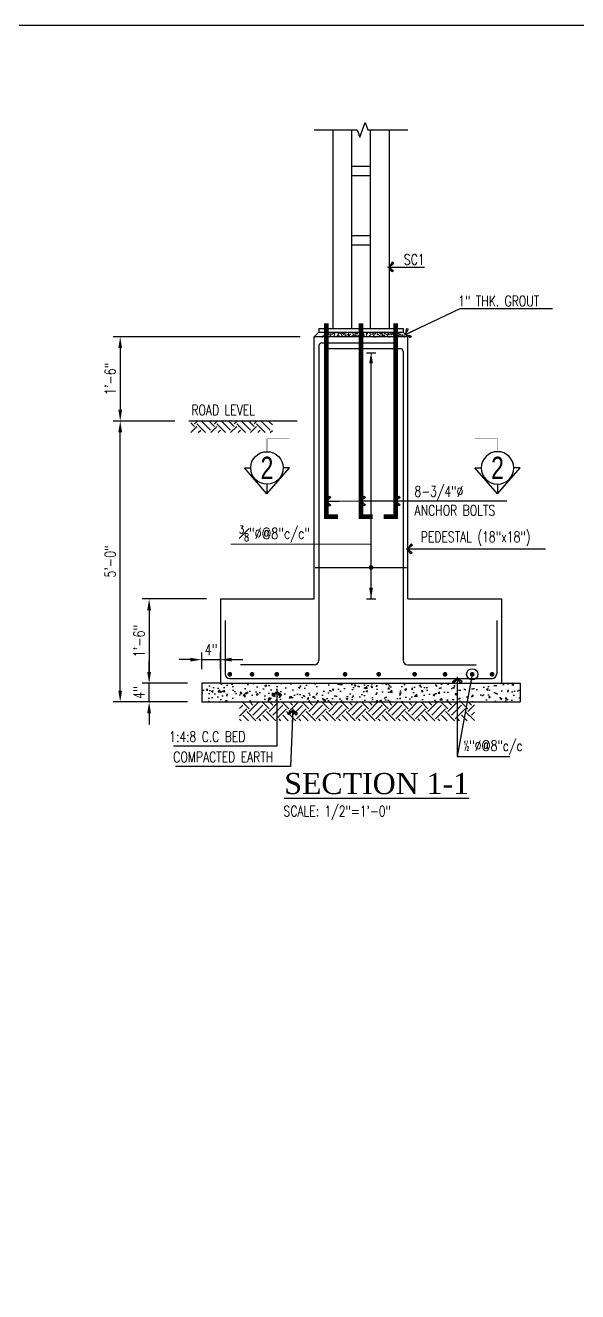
# Model space of a CAD drawing. Header units: inches. Extents: x 1300 to 5626, y -2919 to -1492.
# Drawn here: x 4297.1 to 4415, y -2648.7 to -2378.3 of the extents above; entities that cross this region are included whole.
import ezdxf
from ezdxf.enums import TextEntityAlignment as Align

# ---------------------------------------------------------------- set-up
doc = ezdxf.new("R2010")
doc.units = ezdxf.units.IN
doc.header["$LTSCALE"] = 10
doc.header["$MEASUREMENT"] = 0
for name, color, linetype in [('A-TYP-DIM', 1, 'Continuous'), ('A-TYP-H-TEXT', 2, 'Continuous'), ('A-TYP-M-BOT-STEEL', 6, 'Continuous'), ('A-TYP-SEC-MARK', 5, 'Continuous'), ('A-TYP-ST-DONUT', 6, 'Continuous'), ('A-TYP-ST-Hatch', 254, 'Continuous'), ('dim', 1, 'Continuous'), ('FOOTING', 3, 'Continuous'), ('HATCH', 8, 'Continuous'), ('PRO', 2, 'Continuous'), ('PROJECTION', 1, 'Continuous'), ('SCHEDULE', 15, 'Continuous'), ('SOLAR PANAL NO', 40, 'Continuous')]:
    doc.layers.add(name, color=color, linetype=linetype)
doc.layers.add('main plan$0$$AUDIT_BAD_LAYER2', color=252, linetype='Continuous', lineweight=15)
doc.styles.add('HADINGS', font='times.ttf')
doc.styles.add('rizwan', font='romans.shx', dxfattribs={"width": 0.75})
doc.styles.add('ROMANS', font='tahoma.ttf')
doc.styles.add('SEC-MARK', font='swisscl.ttf')
doc.dimstyles.new('STYLE-64', dxfattribs={"dimscale": 0, "dimtxt": 0.09375, "dimasz": 0.125, "dimexe": 0.0625, "dimexo": 0.0625, "dimgap": 0.03125, "dimtad": 1, "dimlfac": -1, "dimzin": 3, "dimdsep": 46, "dimlunit": 4, "dimtxsty": 'ROMANS', "dimcen": 0.125, "dimdle": 4, "dimclrd": 1, "dimclre": 1, "dimclrt": 2, "dimadec": 0, "dimazin": 0, "dimtfac": 0.5, "dimtix": 1, "dimtmove": 2, "dimatfit": 3, "dimldrblk": 'ARC', "dimfxl": 0, "dimfrac": 1, "dimtolj": 1, "dimtzin": 3, "dimarcsym": 0})

# ---------------------------------------------------------------- blocks, each defined once
blk = doc.blocks.new('*D329')
at = {"layer": 'A-TYP-DIM', "color": 1, "lineweight": -2, "ltscale": 1.5, "transparency": 16777216}
for p, q in [((4328.974209112158, -2462.78224811234), (4315.837949741325, -2462.78224811234)), ((4317.337949741325, -2520.382248112341), (4317.337949741325, -2465.18224811234)), ((4331.745134073803, -2522.782248112341), (4315.837949741325, -2522.782248112341))]:
    blk.add_line(p, q, dxfattribs=at)
at = {"layer": 'A-TYP-DIM', "color": 1, "ltscale": 1.5, "transparency": 16777216}
for points in [[(4316.937949741326, -2465.18224811234), (4317.737949741325, -2465.18224811234), (4317.337949741325, -2462.78224811234)], [(4316.937949741326, -2520.382248112341), (4317.737949741325, -2520.382248112341), (4317.337949741325, -2522.782248112341)]]:
    blk.add_solid(points, dxfattribs=at)
at = {"layer": 'Defpoints', "color": 0, "ltscale": 1.5, "transparency": 16777216}
for p in [(4317.337949741325, -2462.78224811234), (4331.974209112158, -2462.78224811234), (4334.745134073803, -2522.782248112341)]:
    blk.add_point(p, dxfattribs=at)
at = {"layer": 'A-TYP-DIM', "color": 2, "ltscale": 1.5, "transparency": 16777216, "insert": (4315.192860455611, -2492.78224811234), "char_height": 2.34375, "attachment_point": 5, "rotation": 90, "style": 'rizwan'}
blk.add_mtext('\\A1;5\'-0"', dxfattribs=at)
blk = doc.blocks.new('ARC')
at = {"layer": 'dim', "color": 0, "linetype": 'ByBlock', "ltscale": 1.5}
for p, q in [((0.144271140317187, 0), (-1.163447038687991, 0)), ((-0.4159354145804173, -0.3214979113727168), (0, 0))]:
    blk.add_line(p, q, dxfattribs=at)
at = {"layer": 'dim', "color": 0, "ltscale": 1.5}
for p, q in [((-0.4071066967644584, 0.3362428692109347), (-0.2619979075761876, 0.4336988371062774)), ((0, 0), (-0.4071066967644584, 0.3362428692109347)), ((-0.275373367671591, -0.4251675090562231), (0, 0)), ((-0.2619979075761876, 0.4336988371062774), (0, 0)), ((-0.4159354145804173, -0.3214979113727168), (-0.275373367671591, -0.4251675090562231))]:
    blk.add_line(p, q, dxfattribs=at)
blk = doc.blocks.new('*D330')
at = {"layer": 'A-TYP-DIM', "color": 1, "lineweight": -2, "ltscale": 1.5, "transparency": 16777216}
for p, q in [((4335.745134073803, -2500.782248112341), (4322.011581307203, -2500.782248112341)), ((4323.511581307203, -2503.182248112341), (4323.511581307203, -2516.382248112341)), ((4331.745134073818, -2518.782248112341), (4322.011581307203, -2518.782248112341))]:
    blk.add_line(p, q, dxfattribs=at)
at = {"layer": 'A-TYP-DIM', "color": 1, "ltscale": 1.5, "transparency": 16777216}
for points in [[(4323.111581307204, -2503.182248112341), (4323.911581307203, -2503.182248112341), (4323.511581307203, -2500.782248112341)], [(4323.111581307204, -2516.382248112341), (4323.911581307203, -2516.382248112341), (4323.511581307203, -2518.782248112341)]]:
    blk.add_solid(points, dxfattribs=at)
at = {"layer": 'Defpoints', "color": 0, "ltscale": 1.5, "transparency": 16777216}
for p in [(4338.745134073803, -2500.782248112341), (4323.511581307203, -2518.782248112341), (4334.745134073818, -2518.782248112341)]:
    blk.add_point(p, dxfattribs=at)
at = {"layer": 'A-TYP-DIM', "color": 2, "ltscale": 1.5, "transparency": 16777216, "insert": (4321.36649202149, -2509.78224811234), "char_height": 2.34375, "attachment_point": 5, "rotation": 90, "style": 'rizwan'}
blk.add_mtext('\\A1;1\'-6"', dxfattribs=at)
blk = doc.blocks.new('*D331')
at = {"layer": 'A-TYP-DIM', "color": 1, "lineweight": -2, "ltscale": 1.5, "transparency": 16777216}
for p, q in [((4323.511581307203, -2516.382248112341), (4323.511581307203, -2513.982248112341)), ((4331.745134073818, -2518.782248112341), (4322.011581307203, -2518.782248112341)), ((4323.511581307203, -2522.782248112341), (4323.511581307203, -2518.782248112341)), ((4331.745134073811, -2522.782248112341), (4322.011581307203, -2522.782248112341)), ((4323.511581307203, -2525.182248112341), (4323.511581307203, -2527.582248112341))]:
    blk.add_line(p, q, dxfattribs=at)
at = {"layer": 'A-TYP-DIM', "color": 1, "ltscale": 1.5, "transparency": 16777216}
for points in [[(4323.111581307204, -2516.382248112341), (4323.911581307203, -2516.382248112341), (4323.511581307203, -2518.782248112341)], [(4323.111581307204, -2525.182248112341), (4323.911581307203, -2525.182248112341), (4323.511581307203, -2522.782248112341)]]:
    blk.add_solid(points, dxfattribs=at)
at = {"layer": 'Defpoints', "color": 0, "ltscale": 1.5, "transparency": 16777216}
for p in [(4323.511581307203, -2518.782248112341), (4334.745134073818, -2518.782248112341), (4334.745134073811, -2522.782248112341)]:
    blk.add_point(p, dxfattribs=at)
at = {"layer": 'A-TYP-DIM', "color": 2, "ltscale": 1.5, "transparency": 16777216, "insert": (4321.36649202149, -2520.78224811234), "char_height": 2.34375, "attachment_point": 5, "rotation": 90, "style": 'rizwan'}
blk.add_mtext('\\A1;4"', dxfattribs=at)
blk = doc.blocks.new('*D332')
at = {"layer": 'A-TYP-DIM', "color": 1, "lineweight": -2, "ltscale": 1.5, "transparency": 16777216}
for p, q in [((4334.745134073818, -2515.782248112341), (4334.745134073818, -2512.249887209009)), ((4338.745134073803, -2515.78224811234), (4338.745134073803, -2512.249887209009)), ((4332.345134073818, -2513.749887209009), (4329.945134073818, -2513.749887209009)), ((4334.745134073818, -2513.749887209009), (4338.745134073803, -2513.749887209009)), ((4341.145134073803, -2513.749887209009), (4343.545134073804, -2513.749887209009))]:
    blk.add_line(p, q, dxfattribs=at)
at = {"layer": 'A-TYP-DIM', "color": 1, "ltscale": 1.5, "transparency": 16777216}
for points in [[(4332.345134073818, -2513.349887209009), (4332.345134073818, -2514.149887209009), (4334.745134073818, -2513.749887209009)], [(4341.145134073803, -2513.349887209009), (4341.145134073803, -2514.149887209009), (4338.745134073803, -2513.749887209009)]]:
    blk.add_solid(points, dxfattribs=at)
at = {"layer": 'Defpoints', "color": 0, "ltscale": 1.5, "transparency": 16777216}
for p in [(4338.745134073803, -2513.749887209009), (4334.745134073818, -2518.782248112341), (4338.745134073803, -2518.78224811234)]:
    blk.add_point(p, dxfattribs=at)
at = {"layer": 'A-TYP-DIM', "color": 2, "ltscale": 1.5, "transparency": 16777216, "insert": (4336.745134073811, -2511.604797923294), "char_height": 2.34375, "attachment_point": 5, "style": 'rizwan'}
blk.add_mtext('\\A1;4"', dxfattribs=at)
blk = doc.blocks.new('SEC-MARK')
at = {"layer": 'A-TYP-SEC-MARK', "color": 2, "linetype": 'Continuous'}
for p, q in [((-5.684341886080801e-14, 0.488062407545641), (-0.2009765618657298, 0.2589608457687405)), ((-5.684341886080801e-14, 0.488062407545641), (0.2009765618656729, 0.2589608457687405)), ((-5.684341886080801e-14, 0.4036874078119297), (-5.684341886080801e-14, 0.488062407545641)), ((-0.2009765618657298, 0.2589608457687405), (-0.1447265620432177, 0.2589608457687405)), ((0.2009765618656729, 0.2589608457687405), (0.1447265620431608, 0.2589608457687405))]:
    blk.add_line(p, q, dxfattribs=at)
at = {"layer": 'A-TYP-SEC-MARK', "color": 2, "linetype": 'Continuous', "const_width": 0.004999999999999999}
blk.add_lwpolyline([(0, 0.1142342837255228), (0, 0), (-0.200236326519132, 0)], dxfattribs=at)
at = {"layer": 'A-TYP-SEC-MARK', "color": 2, "linetype": 'Continuous'}
blk.add_circle((-5.684341886080801e-14, 0.2589608457687405), 0.1447265620432106, dxfattribs=at)
at = {"layer": 'A-TYP-SEC-MARK', "color": 2, "linetype": 'Continuous', "style": 'SEC-MARK'}
blk.add_attdef('A', text='', height=0.19921875, dxfattribs=at).set_placement((0.001300966574717677, 0.2578738502053), align=Align.MIDDLE_CENTER)
blk = doc.blocks.new('*D371')
at = {"layer": 'A-TYP-DIM', "color": 1, "lineweight": -2, "ltscale": 1.5, "transparency": 16777216}
for p, q in [((4355.745134073805, -2444.78224811234), (4315.837949741333, -2444.78224811234)), ((4317.337949741333, -2447.18224811234), (4317.337949741333, -2460.382248112341)), ((4328.97420911216, -2462.782248112341), (4315.837949741333, -2462.782248112341))]:
    blk.add_line(p, q, dxfattribs=at)
at = {"layer": 'A-TYP-DIM', "color": 1, "ltscale": 1.5, "transparency": 16777216}
for points in [[(4316.937949741333, -2447.18224811234), (4317.737949741332, -2447.18224811234), (4317.337949741333, -2444.78224811234)], [(4316.937949741333, -2460.382248112341), (4317.737949741332, -2460.382248112341), (4317.337949741333, -2462.782248112341)]]:
    blk.add_solid(points, dxfattribs=at)
at = {"layer": 'Defpoints', "color": 0, "ltscale": 1.5, "transparency": 16777216}
for p in [(4358.745134073805, -2444.78224811234), (4317.337949741333, -2462.782248112341), (4331.97420911216, -2462.782248112341)]:
    blk.add_point(p, dxfattribs=at)
at = {"layer": 'A-TYP-DIM', "color": 2, "ltscale": 1.5, "transparency": 16777216, "insert": (4315.192860455616, -2453.782248112341), "char_height": 2.34375, "attachment_point": 5, "rotation": 90, "style": 'rizwan'}
blk.add_mtext('\\A1;1\'-6"', dxfattribs=at)

msp = doc.modelspace()

# ---------------------------------------------------------------- hatches: boundary and pattern name
at = {"layer": 'A-TYP-ST-Hatch'}
h = msp.add_hatch(dxfattribs=at)
h.set_pattern_fill('AR-CONC', color=256, scale=0.5, style=0)
h.set_pattern_definition([(49.99999999999999, (-2959.350070496469, -1859.818891723357), (3.586300913003767, -0.3137606749129755), [0.375, -4.125]), (355, (-2959.350070496469, -1859.818891723357), (-0.693756668065, 3.760960668500059), [0.3, -3.3]), (100.4514, (-2959.051212096471, -1859.845038423357), (2.892546908570108, 3.447197710304768), [0.3187009499999995, -3.505710559999995]), (46.18420000000002, (-2959.350070496469, -1858.818891723357), (5.336205243128222, -0.8275950716450904), [0.5624999999999988, -6.18749999999999]), (96.63559999999998, (-2958.905386771469, -1858.887858258357), (4.673313527743517, 4.870589354502209), [0.4780514399999994, -5.25856499999999]), (351.1842, (-2959.350070496469, -1858.818891723357), (4.673309725668136, 4.870593004626623), [0.45, -4.95]), (21, (-2958.850070496469, -1859.068891723357), (2.984535260592308, -2.013094453326694), [0.375, -4.125]), (326.0000000000001, (-2958.850070496469, -1859.068891723357), (1.216576659607909, 3.625750225234265), [0.3, -3.3]), (71.4514, (-2958.601359331472, -1859.236649753357), (4.20111314290745, 1.612652483549762), [0.31870095, -3.50571056]), (37.50000000000001, (-2959.350070496469, -1859.818891723357), (0.06079927658645334, 1.664469269156557), [0, -3.26, 0, -3.35, 0, -3.3125]), (7.499999999999999, (-2959.350070496469, -1859.818891723357), (1.315347687210743, 1.972058559411801), [0, -1.91, 0, -3.185, 0, -1.2625]), (327.5, (-2960.465070496467, -1859.818891723357), (2.669112180862045, -0.112774358671899), [0, -1.25, 0, -3.9, 0, -5.175]), (317.5, (-2960.965070496467, -1859.818891723357), (2.915930846711931, 0.5005249116615882), [0, -1.625, 0, -2.59, 0, -3.675])])
h.paths.add_polyline_path([(4402.745134073811, -2522.782248112341), (4402.745134073811, -2518.78224811234), (4334.745134073803, -2518.78224811234), (4334.745134073803, -2522.782248112342)])
at = {"layer": 'HATCH'}
h = msp.add_hatch(dxfattribs=at)
h.set_pattern_fill('AR-CONC', color=256, scale=0.15, style=0)
h.set_pattern_definition([(49.99999999999999, (-39141.06781512667, -9057.183527823045), (1.07589027390113, -0.09412820247389266), [0.1125, -1.2375]), (355, (-39141.06781512667, -9057.183527823045), (-0.2081270004195, 1.128288200550018), [0.09, -0.9899999999999999]), (100.4514, (-39140.97815760667, -9057.191371833045), (0.8677640725710324, 1.03415931309143), [0.09561028499999988, -1.051713167999998]), (46.18420000000002, (-39141.06781512667, -9056.883527823045), (1.600861572938467, -0.2482785214935271), [0.1687499999999997, -1.856249999999998]), (96.6356, (-39140.93441000917, -9056.904217783545), (1.401994058323055, 1.461176806350662), [0.143415432, -1.5775695]), (351.1842, (-39141.06781512667, -9056.883527823045), (1.401992917700441, 1.461177901387987), [0.135, -1.485]), (21, (-39140.91781512667, -9056.958527823044), (0.8953605781776924, -0.6039283359980082), [0.1125, -1.2375]), (326.0000000000001, (-39140.91781512667, -9056.958527823044), (0.3649729978823726, 1.087725067570279), [0.09, -0.9899999999999999]), (71.4514, (-39140.84320177717, -9057.008855232045), (1.260333942872235, 0.4837957450649286), [0.095610285, -1.051713168]), (37.50000000000001, (-39141.06781512667, -9057.183527823045), (0.018239782975936, 0.4993407807469672), [0, -0.9779999999999999, 0, -1.005, 0, -0.9937499999999999]), (7.499999999999999, (-39141.06781512667, -9057.183527823045), (0.3946043061632229, 0.5916175678235404), [0, -0.573, 0, -0.9555, 0, -0.37875]), (327.5, (-39141.40231512667, -9057.183527823045), (0.8007336542586136, -0.0338323076015697), [0, -0.375, 0, -1.17, 0, -1.5525]), (317.5, (-39141.55231512667, -9057.183527823045), (0.8747792540135794, 0.1501574734984764), [0, -0.4875, 0, -0.7769999999999999, 0, -1.1025])])
h.paths.add_polyline_path([(4373.971205068679, -2443.78224811234), (4373.971205068679, -2444.782248112339), (4378.360301483363, -2444.782248112339), (4376.745134073782, -2443.78224811234)])
h.paths.add_polyline_path([(4373.971205068671, -2444.782248112338), (4373.971205068671, -2443.782248112341), (4364.519063078899, -2443.782248112339), (4364.519063078899, -2444.256296522043), (4364.519063078907, -2444.782248112338)])
h.paths.add_polyline_path([(4361.734585407429, -2443.78224811234), (4360.119417997833, -2444.782248112339), (4364.519063078907, -2444.782248112338), (4364.519063078907, -2443.782248112341)])
h = msp.add_hatch(dxfattribs=at)
h.set_pattern_fill('EARTH', color=256, scale=12, angle=45, style=0)
h.set_pattern_definition([(45, (-39128.40552783458, -9069.183527823045), (4.440892098500626e-16, 4.242640687119286), [3, -3]), (45, (-39129.20102296342, -9068.38803269421), (4.440892098500626e-16, 4.242640687119286), [3, -3]), (45, (-39129.99651809225, -9067.592537565375), (4.440892098500626e-16, 4.242640687119286), [3, -3]), (135, (-39129.99651809225, -9067.062207479485), (-4.242640687119285, 8.881784197001252e-16), [3, -3]), (135, (-39129.20102296342, -9066.26671235065), (-4.242640687119285, 8.881784197001252e-16), [3, -3]), (135, (-39128.40552783458, -9065.471217221815), (-4.242640687119285, 8.881784197001252e-16), [3, -3])])
h.paths.add_polyline_path([(4349.840099721753, -2462.78224811234), (4332.436832282022, -2462.78224811234), (4332.436832282022, -2465.228998571502), (4349.840099721753, -2465.228998571502)])
h = msp.add_hatch(dxfattribs=at)
h.set_pattern_fill('EARTH', color=256, scale=12, angle=45, style=0)
h.set_pattern_definition([(45, (-2959.350070496469, -1851.818891723357), (4.440892098500626e-16, 4.242640687119286), [3, -3]), (45, (-2960.145565625303, -1851.023396594522), (4.440892098500626e-16, 4.242640687119286), [3, -3]), (45, (-2960.941060754137, -1850.227901465687), (4.440892098500626e-16, 4.242640687119286), [3, -3]), (135, (-2960.941060754137, -1849.697571379797), (-4.242640687119285, 8.881784197001252e-16), [3, -3]), (135, (-2960.145565625303, -1848.902076250962), (-4.242640687119285, 8.881784197001252e-16), [3, -3]), (135, (-2959.350070496469, -1848.106581122127), (-4.242640687119285, 8.881784197001252e-16), [3, -3])])
h.paths.add_polyline_path([(4392.975279219913, -2526.782248112341), (4392.975279219913, -2522.782248112341), (4342.837521102715, -2522.782248112341), (4342.837521102715, -2526.782248112341)])

# ---------------------------------------------------------------- linework, layer by layer
at = {"layer": 'A-TYP-DIM', "ltscale": 1.5}
msp.add_line((4370.91319341681, -2500.782248112342), (4370.91319341681, -2449.585087429581), dxfattribs=at)
at = {"layer": 'A-TYP-DIM', "color": 1}
for points in [[(4370.513193416779, -2450.449050434669), (4371.313193416782, -2450.449050434669), (4370.913193416781, -2448.185087429582)], [(4370.513193416808, -2498.382248112341), (4371.313193416811, -2498.382248112341), (4370.91319341681, -2500.782248112341)]]:
    msp.add_solid(points, dxfattribs=at)
at = {"layer": 'A-TYP-M-BOT-STEEL'}
for p, q in [((4359.745134073803, -2446.657248112345), (4359.745134073803, -2513.877670241509)), ((4360.370134073993, -2446.106201337569), (4376.113083685667, -2446.106201337567)), ((4361.415727414023, -2447.282248112343), (4377.120134073803, -2447.282248112343)), ((4369.913193416795, -2448.185087429582), (4371.913193416795, -2448.185087429582)), ((4377.745134073803, -2447.907248112342), (4377.745134073803, -2513.877670241508)), ((4358.995134073803, -2494.053801299232), (4378.495134073803, -2494.053801299232)), ((4369.913193416795, -2500.782248112428), (4371.913193416795, -2500.782248112428)), ((4339.745134073803, -2505.392971749626), (4339.745134073803, -2516.782248112341)), ((4397.745134073818, -2505.392971749625), (4397.745134073818, -2516.78224811234)), ((4358.745134073803, -2514.877670241509), (4342.999969408665, -2514.877670241509)), ((4378.745134073803, -2514.877670241508), (4393.354707218655, -2514.877670241509)), ((4340.745134073803, -2517.782248112341), (4396.745134073818, -2517.782248112342))]:
    msp.add_line(p, q, dxfattribs=at)
for centre, radius, start, end in [((4360.374010958621, -2446.740560965479), 0.6343714745768213, 90.35015843132169, 172.4534681142382), ((4377.120134073803, -2447.907248112342), 0.625, 0, 90), ((4358.745134073803, -2513.877670241509), 1, 270, 0), ((4378.745134073803, -2513.877670241508), 1, 180, 270), ((4340.745134073803, -2516.782248112341), 1, 180, 270), ((4396.745134073818, -2516.78224811234), 1, 270, 0)]:
    msp.add_arc(centre, radius, start, end, dxfattribs=at)
at = {"layer": 'A-TYP-ST-DONUT', "const_width": 0.5}
for points in [[(4371.16319341681, -2494.053801299232, -1), (4370.66319341681, -2494.053801299232, -1)], [(4340.495134073796, -2516.874546771964, 1), (4340.995134073796, -2516.874546771964, 1)], [(4345.250546047623, -2516.874546771963, 1), (4345.750546047623, -2516.874546771963, 1)], [(4350.516871075909, -2516.874546771963, 1), (4351.016871075909, -2516.874546771963, 1)], [(4357.015809975855, -2516.874546771963, 1), (4357.515809975855, -2516.874546771963, 1)], [(4365.614678865873, -2516.874546771963, -1), (4365.114678865873, -2516.874546771963, -1)], [(4372.788881439758, -2516.874546771963, -1), (4372.288881439758, -2516.874546771963, -1)], [(4380.474458171723, -2516.874546771963, -1), (4379.974458171723, -2516.874546771963, -1)], [(4386.973397071669, -2516.874546771963, -1), (4386.473397071669, -2516.874546771963, -1)], [(4392.76161582097, -2516.874546771963, -1), (4392.26161582097, -2516.874546771963, -1)], [(4396.995134073825, -2516.874546771963, -1), (4396.495134073825, -2516.874546771963, -1)]]:
    msp.add_lwpolyline(points, format="xyb", close=True, dxfattribs=at)
msp.add_lwpolyline([(4370.66319341681, -2494.053801299232), (4370.66319341681, -2494.053801299232)], close=True, dxfattribs=at)
at = {"layer": 'FOOTING'}
for p, q in [((4362.745134073803, -2400.58585179356), (4362.745134073803, -2443.01923332913)), ((4366.745134073803, -2400.58585179356), (4366.745134073803, -2443.01923332913)), ((4370.745134073803, -2400.58585179356), (4370.745134073803, -2443.01923332913)), ((4374.745134073803, -2400.58585179356), (4374.745134073803, -2443.01923332913)), ((4358.745134073803, -2500.782248112341), (4358.745134073803, -2444.782248112339)), ((4378.745134073803, -2444.782248112339), (4358.745134073803, -2444.782248112339)), ((4378.745134073803, -2500.782248112341), (4378.745134073803, -2444.782248112339)), ((4338.745134073803, -2500.782248112341), (4358.745134073803, -2500.782248112341)), ((4338.745134073803, -2500.782248112341), (4338.745134073803, -2518.782248112341)), ((4378.745134073803, -2500.782248112341), (4398.745134073803, -2500.782248112341)), ((4398.745134073803, -2500.782248112341), (4398.745134073796, -2518.782248112341)), ((4338.745134073803, -2518.782248112341), (4398.745134073796, -2518.782248112341))]:
    msp.add_line(p, q, dxfattribs=at)
at = {"layer": 'main plan$0$$AUDIT_BAD_LAYER2', "color": 1}
for p, q in [((4370.913193416795, -2448.185087429582), (4370.913193416795, -2500.782248112428)), ((4370.913193416795, -2489.084915320124), (4340.974206791579, -2489.084915320124))]:
    msp.add_line(p, q, dxfattribs=at)
at = {"layer": 'main plan$0$$AUDIT_BAD_LAYER2', "color": 1, "const_width": 1}
for points in [[(4361.334120050465, -2441.925079637297), (4361.334120050465, -2483.241379433368), (4363.868984595755, -2483.241379433368)], [(4368.745134073803, -2441.925079637297), (4368.745134073803, -2483.241379433368), (4371.279998619094, -2483.241379433368)], [(4376.156148097142, -2441.925079637297), (4376.156148097142, -2483.241379433368), (4373.621283551852, -2483.241379433368)]]:
    msp.add_lwpolyline(points, dxfattribs=at)
at = {"layer": 'PRO'}
for p, q in [((4366.745134073803, -2408.330615014861), (4370.745134073803, -2408.330615014861)), ((4366.745134073803, -2410.330615014861), (4370.745134073803, -2410.330615014861)), ((4366.745134073803, -2423.164602270529), (4370.745134073803, -2423.164602270529)), ((4366.745134073803, -2425.164602270529), (4370.745134073803, -2425.164602270529)), ((4358.745134073803, -2444.782248112339), (4359.745134073811, -2443.78224811234)), ((4359.745134073803, -2443.01923332913), (4377.745134073803, -2443.01923332913)), ((4359.745134073811, -2443.01923332913), (4359.745134073811, -2443.78224811234)), ((4359.745134073811, -2443.78224811234), (4377.745134073803, -2443.78224811234)), ((4377.745134073803, -2443.01923332913), (4377.745134073803, -2443.78224811234)), ((4378.745134073803, -2444.782248112339), (4377.745134073803, -2443.78224811234))]:
    msp.add_line(p, q, dxfattribs=at)
at = {"layer": 'PROJECTION', "color": 1}
for p, q in [((4355.09736535506, -2462.78224811234), (4331.974209112158, -2462.78224811234)), ((4334.745134073803, -2518.782248112341), (4334.745134073803, -2522.78224811234)), ((4338.745134073803, -2518.782248112341), (4334.745134073803, -2518.782248112341)), ((4398.745134073789, -2518.78224811234), (4402.745134073789, -2518.78224811234)), ((4402.745134073811, -2518.782248112341), (4402.745134073811, -2522.78224811234)), ((4334.745134073811, -2522.782248112341), (4402.745134073811, -2522.78224811234))]:
    msp.add_line(p, q, dxfattribs=at)
at = {"layer": 'SCHEDULE', "color": 1, "linetype": 'Continuous'}
msp.add_lwpolyline([(4358.745134073709, -2400.58585179356), (4367.948326612036, -2400.58585179356), (4368.510826612036, -2402.131307842003), (4369.635826612036, -2399.040395745117), (4370.198326612036, -2400.58585179356), (4378.745134073709, -2400.58585179356)], dxfattribs=at)
at = {"layer": 'SOLAR PANAL NO'}
msp.add_lwpolyline([(4140.791727867384, -2378.267690767233), (4678.422228094946, -2378.267690767233), (4678.422228094946, -2919.200994089988), (4140.791727867384, -2919.200994089988)], close=True, dxfattribs=at)

# ---------------------------------------------------------------- block references
at = {"layer": 'A-TYP-SEC-MARK'}
ref = msp.add_blockref('SEC-MARK', (4348.680514453179, -2466.584216742652), dxfattribs=dict(at, xscale=23.99999995659702, yscale=23.99999995659702, zscale=23.99999995659702, rotation=180))
ref.add_attrib('A', '2', dxfattribs={"color": 2, "height": 4.781249991353312, "style": 'SEC-MARK'}).set_placement((4348.677381261836, -2472.799277029862), align=Align.MIDDLE_CENTER)
ref = msp.add_blockref('SEC-MARK', (4397.918180896088, -2466.584216742637), dxfattribs=dict(at, xscale=-23.99999995659702, yscale=23.99999995659702, zscale=23.99999995659702, rotation=180))
ref.add_attrib('A', '2', dxfattribs={"color": 2, "height": 4.781249991353312, "style": 'SEC-MARK'}).set_placement((4397.918180896086, -2472.799277029847), align=Align.MIDDLE_CENTER)

# ---------------------------------------------------------------- texts
at = {"layer": 'A-TYP-DIM', "color": 2, "ltscale": 1.5, "insert": (4350.309881235327, -2486.93982603441), "char_height": 2.34375, "attachment_point": 5, "style": 'rizwan'}
msp.add_mtext('\\A1;{\\H0.7x;\\S3#8;}"%%C@8"c/c"', dxfattribs=at)
at = {"layer": 'A-TYP-H-TEXT', "style": 'rizwan', "width": 0.75}
for s, height, p in [('SC1', 2.25, (4377.929484729902, -2429.401885115927)), ('1" THK. GROUT', 2.25, (4389.526466348026, -2438.265701669396)), ('ROAD LEVEL', 2.25, (4332.527518253991, -2461.552960971931)), ('8-3/4"%%C', 2.25, (4380.20235649828, -2478.937169677327)), ('ANCHOR BOLTS', 2.25, (4380.20235649828, -2482.984223029137)), ('PEDESTAL (18"x18")', 2.25, (4381.537522782265, -2488.654962836605)), ('1:4:8 C.C BED', 2.25, (4327.805686153783, -2531.334555944524)), ('½"%%C@8"c/c', 2.25, (4390.62464063015, -2533.23572620747)), ('COMPACTED EARTH', 2.25, (4328.672072942302, -2535.662898561362)), ('SCALE: 1/2"=1\'-0"', 2.24999999593097, (4352.226671630768, -2547.222239475003))]:
    msp.add_text(s, height=height, dxfattribs=at).set_placement(p)
at = {"layer": 'A-TYP-H-TEXT', "color": 3, "style": 'HADINGS'}
msp.add_text('%%USECTION 1-1', height=4.499999991861941, dxfattribs=at).set_placement((4352.374233599453, -2542.448242169962))

# ---------------------------------------------------------------- dimensions: what is measured, and where the dimension line sits
at = {"layer": 'A-TYP-DIM', "ltscale": 1.5}
for base, p1, p2, angle, picture, middle in [((4317.337949741333, -2462.782248112341), (4358.745134073803, -2444.782248112339), (4331.974209112158, -2462.78224811234), 270, '*D371', (4315.192860455616, -2453.782248112341)), ((4317.337949741325, -2462.78224811234), (4334.745134073803, -2522.782248112341), (4331.974209112158, -2462.78224811234), 90, '*D329', (4315.192860455611, -2492.78224811234)), ((4323.511581307203, -2518.782248112341), (4338.745134073803, -2500.782248112341), (4334.745134073818, -2518.782248112341), 90, '*D330', (4321.36649202149, -2509.78224811234)), ((4323.511581307203, -2518.782248112341), (4334.745134073811, -2522.782248112341), (4334.745134073818, -2518.782248112341), 270, '*D331', (4321.36649202149, -2520.78224811234))]:
    dim = msp.add_linear_dim(base=base, p1=p1, p2=p2, angle=angle, dimstyle='STYLE-64', override={"dimscale": 24, "dimtxt": 0.09765625, "dimasz": 0.1, "dimexo": 0.125, "dimtxsty": 'rizwan', "dimtmove": 0, "dimatfit": 2}, dxfattribs=at)
    dim.commit()
    dim.dimension.update_dxf_attribs({"geometry": picture, "text_midpoint": middle})
dim = msp.add_linear_dim(base=(4338.745134073803, -2513.749887209009), p1=(4334.745134073818, -2518.782248112341), p2=(4338.745134073803, -2518.78224811234), dimstyle='STYLE-64', override={"dimscale": 24, "dimtxt": 0.09765625, "dimasz": 0.1, "dimexo": 0.125, "dimtxsty": 'rizwan', "dimtmove": 0, "dimatfit": 2}, dxfattribs=at)
dim.commit()
dim.dimension.update_dxf_attribs({"geometry": '*D332', "text_midpoint": (4336.745134073811, -2511.604797923294)})

# ---------------------------------------------------------------- leaders
for points, override in [([(4374.745134073803, -2429.895532008635), (4382.357431810166, -2429.895532008635)], {"dimscale": 24, "dimtxt": 0.09765625, "dimasz": 0.1, "dimexo": 0.125, "dimlfac": 1, "dimtmove": 0, "dimatfit": 2}), ([(4378.245134073803, -2444.282248112339), (4389.962006664608, -2438.759348562104), (4409.661979473086, -2438.759348562104)], {"dimscale": 24, "dimtxt": 0.09765625, "dimasz": 0.1, "dimexo": 0.125, "dimlfac": 1, "dimtmove": 0, "dimatfit": 2}), ([(4361.334120050465, -2479.921521427403), (4399.29984297898, -2479.860835583255)], {"dimscale": 24, "dimtxt": 0.09765625, "dimasz": 0.1, "dimexo": 0.125, "dimlfac": 1, "dimtmove": 0, "dimatfit": 2}), ([(4368.745134073803, -2479.860835583255), (4399.29984297898, -2479.860835583255)], {"dimscale": 24, "dimtxt": 0.09765625, "dimasz": 0.1, "dimexo": 0.125, "dimlfac": 1, "dimtmove": 0, "dimatfit": 2}), ([(4376.156148097142, -2479.860835583255), (4399.923560268769, -2479.860835583255)], {"dimscale": 24, "dimtxt": 0.09765625, "dimasz": 0.1, "dimexo": 0.125, "dimlfac": 1, "dimtmove": 0, "dimatfit": 2}), ([(4378.745134073803, -2490.096380938714), (4408.189442027199, -2490.096380938714)], {"dimscale": 24, "dimtxt": 0.09765625, "dimasz": 0.1, "dimexo": 0.125, "dimlfac": 1, "dimtmove": 0, "dimatfit": 2}), ([(4389.3350970612, -2517.782248112341), (4389.3350970612, -2534.465013347879), (4400.574395828457, -2534.465013347879)], {"dimscale": 24, "dimtxt": 0.09765625, "dimasz": 0.1, "dimexo": 0.125, "dimlfac": 1, "dimtmove": 0, "dimatfit": 2}), ([(4392.51161582097, -2516.874546771963), (4389.3350970612, -2534.465013347879)], {"dimscale": 24, "dimtxt": 0.09765625, "dimasz": 0.1, "dimexo": 0.125, "dimtmove": 0, "dimatfit": 2, "dimldrblk": 'Origin'}), ([(4350.780762742171, -2520.597102135326), (4350.780762742171, -2532.225808179639), (4328.750440145151, -2532.22580817964)], {"dimscale": 24, "dimtxt": 0.09765625, "dimasz": 0.1, "dimexo": 0.125, "dimlfac": 1, "dimtmove": 0, "dimatfit": 2}), ([(4354.204669603197, -2524.563659069815), (4353.704669603197, -2536.554150796478), (4329.163900490653, -2536.554150796479)], {"dimscale": 24, "dimtxt": 0.09765625, "dimasz": 0.1, "dimexo": 0.125, "dimlfac": 1, "dimtmove": 0, "dimatfit": 2})]:
    msp.add_leader(points, dimstyle='STYLE-64', override=override, dxfattribs=at)

doc.saveas('drawing.dxf')
